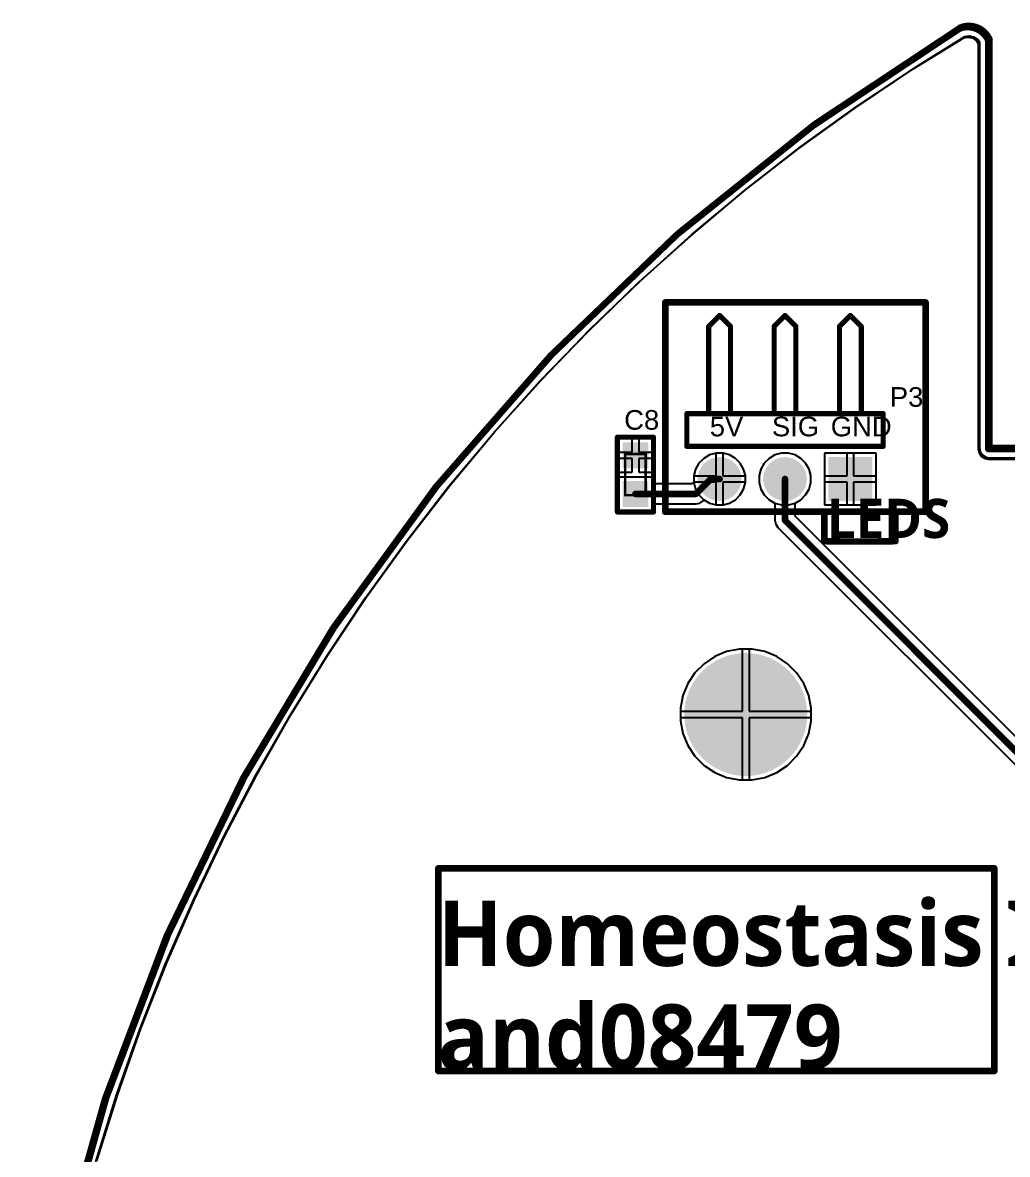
# Model space of a CAD drawing. Header units: inches. Extents: x 0.02 to 6.01, y 0.01 to 5.6.
# Drawn here: x 0.024 to 1.53, y 3.873 to 5.603 of the extents above; entities that cross this region are included whole.
import ezdxf

# ---------------------------------------------------------------- set-up
doc = ezdxf.new("R2010")
doc.units = ezdxf.units.IN
doc.header["$MEASUREMENT"] = 0
for name, color, linetype in [('Bottom Layer', 5, 'Continuous'), ('Bottom Solder', 6, 'Continuous'), ('Mechanical 13', 56, 'Continuous'), ('Multi-Layer', 9, 'Continuous'), ('Pad Holes', 156, 'Continuous'), ('Top Layer', 1, 'Continuous'), ('Top Overlay', 2, 'Continuous'), ('Top Paste', 8, 'Continuous'), ('Top Solder', 216, 'Continuous'), ('Via Holes', 16, 'Continuous')]:
    doc.layers.add(name, color=color, linetype=linetype)
doc.styles.add('Arial', font='', dxfattribs={"height": 0.2})
doc.styles.add('Segoe UI_Bold', font='', dxfattribs={"height": 0.2})
doc.styles.get('Arial').set_extended_font_data('Arial')
doc.styles.get('Segoe UI_Bold').set_extended_font_data('Segoe UI', bold=True)

# ---------------------------------------------------------------- blocks, each defined once
blk = doc.blocks.new('WCAP_CSST_885382206004_9')
at = {"layer": 'Top Layer'}
for points in [[(-0.0453, 0.0157), (-0.0138, 0.0157), (-0.0138, -0.0157), (-0.0453, -0.0157)], [(0.0138, 0.0157), (0.0453, 0.0157), (0.0453, -0.0157), (0.0138, -0.0157)]]:
    blk.add_hatch(color=1, dxfattribs=at).paths.add_polyline_path(points)
at = {"layer": 'Top Paste'}
for points in [[(-0.0453, 0.0157), (-0.0138, 0.0157), (-0.0138, -0.0157), (-0.0453, -0.0157)], [(0.0138, 0.0157), (0.0453, 0.0157), (0.0453, -0.0157), (0.0138, -0.0157)]]:
    blk.add_hatch(color=8, dxfattribs=at).paths.add_polyline_path(points)
at = {"layer": 'Top Solder'}
for points in [[(-0.0493, 0.0197), (-0.0098, 0.0197), (-0.0098, -0.0197), (-0.0493, -0.0197)], [(0.0098, 0.0197), (0.0493, 0.0197), (0.0493, -0.0197), (0.0098, -0.0197)]]:
    blk.add_hatch(color=216, dxfattribs=at).paths.add_polyline_path(points)
at = {"layer": 'Mechanical 13'}
for points in [[(0.0315, 0.0157, 0.00394, 0.00394, 0), (-0.0315, 0.0157, 0.00394, 0.00394, 0)], [(-0.0315, -0.0157, 0.00394, 0.00394, 0), (-0.0315, 0.0157, 0.00394, 0.00394, 0)], [(0.0315, -0.0157, 0.00394, 0.00394, 0), (0.0315, 0.0157, 0.00394, 0.00394, 0)], [(0.0315, -0.0157, 0.00394, 0.00394, 0), (-0.0315, -0.0157, 0.00394, 0.00394, 0)]]:
    blk.add_lwpolyline(points, format="xyseb", dxfattribs=at)
for points in [[(-0.0325, 0.0157, 0.00197, 0.00197, 1), (-0.0305, 0.0157, 0.00197, 0.00197, 1)], [(-0.0325, 0.0157, 0.00197, 0.00197, 1), (-0.0305, 0.0157, 0.00197, 0.00197, 1)], [(0.0305, 0.0157, 0.00197, 0.00197, 1), (0.0325, 0.0157, 0.00197, 0.00197, 1)], [(0.0305, 0.0157, 0.00197, 0.00197, 1), (0.0325, 0.0157, 0.00197, 0.00197, 1)], [(-0.0325, -0.0157, 0.00197, 0.00197, 1), (-0.0305, -0.0157, 0.00197, 0.00197, 1)], [(-0.0325, -0.0157, 0.00197, 0.00197, 1), (-0.0305, -0.0157, 0.00197, 0.00197, 1)], [(0.0305, -0.0157, 0.00197, 0.00197, 1), (0.0325, -0.0157, 0.00197, 0.00197, 1)], [(0.0305, -0.0157, 0.00197, 0.00197, 1), (0.0325, -0.0157, 0.00197, 0.00197, 1)]]:
    blk.add_lwpolyline(points, format="xyseb", close=True, dxfattribs=at)
at = {"layer": 'Top Overlay'}
for points in [[(0.0571, 0.0276, 0.00787, 0.00787, 0), (-0.0571, 0.0276, 0.00787, 0.00787, 0)], [(-0.0571, -0.0276, 0.00787, 0.00787, 0), (-0.0571, 0.0276, 0.00787, 0.00787, 0)], [(0.0571, -0.0276, 0.00787, 0.00787, 0), (0.0571, 0.0276, 0.00787, 0.00787, 0)], [(0.0571, -0.0276, 0.00787, 0.00787, 0), (-0.0571, -0.0276, 0.00787, 0.00787, 0)]]:
    blk.add_lwpolyline(points, format="xyseb", dxfattribs=at)
for points in [[(-0.0591, 0.0276, 0.00394, 0.00394, 1), (-0.0551, 0.0276, 0.00394, 0.00394, 1)], [(-0.0591, 0.0276, 0.00394, 0.00394, 1), (-0.0551, 0.0276, 0.00394, 0.00394, 1)], [(0.0551, 0.0276, 0.00394, 0.00394, 1), (0.0591, 0.0276, 0.00394, 0.00394, 1)], [(0.0551, 0.0276, 0.00394, 0.00394, 1), (0.0591, 0.0276, 0.00394, 0.00394, 1)], [(-0.0591, -0.0276, 0.00394, 0.00394, 1), (-0.0551, -0.0276, 0.00394, 0.00394, 1)], [(-0.0591, -0.0276, 0.00394, 0.00394, 1), (-0.0551, -0.0276, 0.00394, 0.00394, 1)], [(0.0551, -0.0276, 0.00394, 0.00394, 1), (0.0591, -0.0276, 0.00394, 0.00394, 1)], [(0.0551, -0.0276, 0.00394, 0.00394, 1), (0.0591, -0.0276, 0.00394, 0.00394, 1)]]:
    blk.add_lwpolyline(points, format="xyseb", close=True, dxfattribs=at)
blk = doc.blocks.new('HDR1X3H_15')
at = {"layer": 'Bottom Layer'}
blk.add_hatch(color=5, dxfattribs=at).paths.add_polyline_path([(-0.0295, 0.0295), (0.0295, 0.0295), (0.0295, -0.0295), (-0.0295, -0.0295)])
h = blk.add_hatch(color=5, dxfattribs=at)
edge = h.paths.add_edge_path()
edge.add_arc((0.1, 0), 0.0295, 0, 360)
h = blk.add_hatch(color=5, dxfattribs=at)
edge = h.paths.add_edge_path()
edge.add_arc((0.2, 0), 0.0295, 0, 360)
at = {"layer": 'Bottom Solder'}
blk.add_hatch(color=6, dxfattribs=at).paths.add_polyline_path([(-0.0335, 0.0335), (0.0335, 0.0335), (0.0335, -0.0335), (-0.0335, -0.0335)])
h = blk.add_hatch(color=6, dxfattribs=at)
edge = h.paths.add_edge_path()
edge.add_arc((0.1, 0), 0.0335, 0, 360)
h = blk.add_hatch(color=6, dxfattribs=at)
edge = h.paths.add_edge_path()
edge.add_arc((0.2, 0), 0.0335, 0, 360)
at = {"layer": 'Multi-Layer'}
blk.add_hatch(color=9, dxfattribs=at).paths.add_polyline_path([(-0.0295, 0.0295), (0.0295, 0.0295), (0.0295, -0.0295), (-0.0295, -0.0295)])
h = blk.add_hatch(color=9, dxfattribs=at)
edge = h.paths.add_edge_path()
edge.add_arc((0.1, 0), 0.0295, 0, 360)
h = blk.add_hatch(color=9, dxfattribs=at)
edge = h.paths.add_edge_path()
edge.add_arc((0.2, 0), 0.0295, 0, 360)
at = {"layer": 'Pad Holes'}
h = blk.add_hatch(color=7, dxfattribs=at)
edge = h.paths.add_edge_path()
edge.add_arc((0, 0), 0.0177, 0, 360)
h = blk.add_hatch(color=7, dxfattribs=at)
edge = h.paths.add_edge_path()
edge.add_arc((0.1, 0), 0.0177, 0, 360)
h = blk.add_hatch(color=7, dxfattribs=at)
edge = h.paths.add_edge_path()
edge.add_arc((0.2, 0), 0.0177, 0, 360)
at = {"layer": 'Top Layer'}
blk.add_hatch(color=1, dxfattribs=at).paths.add_polyline_path([(-0.0295, 0.0295), (0.0295, 0.0295), (0.0295, -0.0295), (-0.0295, -0.0295)])
h = blk.add_hatch(color=1, dxfattribs=at)
edge = h.paths.add_edge_path()
edge.add_arc((0.1, 0), 0.0295, 0, 360)
h = blk.add_hatch(color=1, dxfattribs=at)
edge = h.paths.add_edge_path()
edge.add_arc((0.2, 0), 0.0295, 0, 360)
at = {"layer": 'Top Solder'}
blk.add_hatch(color=216, dxfattribs=at).paths.add_polyline_path([(-0.0335, 0.0335), (0.0335, 0.0335), (0.0335, -0.0335), (-0.0335, -0.0335)])
h = blk.add_hatch(color=216, dxfattribs=at)
edge = h.paths.add_edge_path()
edge.add_arc((0.1, 0), 0.0335, 0, 360)
h = blk.add_hatch(color=216, dxfattribs=at)
edge = h.paths.add_edge_path()
edge.add_arc((0.2, 0), 0.0335, 0, 360)
at = {"layer": 'Top Overlay'}
for points in [[(0.25, -0.05, 0.00787, 0.00787, 0), (-0.05, -0.05, 0.00787, 0.00787, 0)], [(-0.05, -0.05, 0.00787, 0.00787, 0), (-0.05, -0.1, 0.00787, 0.00787, 0)], [(0.25, -0.05, 0.00787, 0.00787, 0), (0.25, -0.1, 0.00787, 0.00787, 0)], [(0.25, -0.1, 0.00787, 0.00787, 0), (-0.05, -0.1, 0.00787, 0.00787, 0)], [(-0.0167, -0.1, 0.00787, 0.00787, 0), (-0.0167, -0.2333, 0.00787, 0.00787, 0)], [(0.0167, -0.1, 0.00787, 0.00787, 0), (0.0167, -0.2333, 0.00787, 0.00787, 0)], [(0.0833, -0.1, 0.00787, 0.00787, 0), (0.0833, -0.2333, 0.00787, 0.00787, 0)], [(0.1167, -0.1, 0.00787, 0.00787, 0), (0.1167, -0.2333, 0.00787, 0.00787, 0)], [(0.1833, -0.1, 0.00787, 0.00787, 0), (0.1833, -0.2333, 0.00787, 0.00787, 0)], [(0.2167, -0.1, 0.00787, 0.00787, 0), (0.2167, -0.2333, 0.00787, 0.00787, 0)], [(0, -0.25, 0.00787, 0.00787, 0), (-0.0167, -0.2333, 0.00787, 0.00787, 0)], [(0.0167, -0.2333, 0.00787, 0.00787, 0), (0, -0.25, 0.00787, 0.00787, 0)], [(0.1, -0.25, 0.00787, 0.00787, 0), (0.0833, -0.2333, 0.00787, 0.00787, 0)], [(0.1167, -0.2333, 0.00787, 0.00787, 0), (0.1, -0.25, 0.00787, 0.00787, 0)], [(0.2, -0.25, 0.00787, 0.00787, 0), (0.1833, -0.2333, 0.00787, 0.00787, 0)], [(0.2167, -0.2333, 0.00787, 0.00787, 0), (0.2, -0.25, 0.00787, 0.00787, 0)]]:
    blk.add_lwpolyline(points, format="xyseb", dxfattribs=at)
for points in [[(-0.052, -0.05, 0.00394, 0.00394, 1), (-0.048, -0.05, 0.00394, 0.00394, 1)], [(-0.052, -0.05, 0.00394, 0.00394, 1), (-0.048, -0.05, 0.00394, 0.00394, 1)], [(0.248, -0.05, 0.00394, 0.00394, 1), (0.252, -0.05, 0.00394, 0.00394, 1)], [(0.248, -0.05, 0.00394, 0.00394, 1), (0.252, -0.05, 0.00394, 0.00394, 1)], [(-0.052, -0.1, 0.00394, 0.00394, 1), (-0.048, -0.1, 0.00394, 0.00394, 1)], [(-0.052, -0.1, 0.00394, 0.00394, 1), (-0.048, -0.1, 0.00394, 0.00394, 1)], [(-0.0186, -0.1, 0.00394, 0.00394, 1), (-0.0147, -0.1, 0.00394, 0.00394, 1)], [(0.0147, -0.1, 0.00394, 0.00394, 1), (0.0186, -0.1, 0.00394, 0.00394, 1)], [(0.0814, -0.1, 0.00394, 0.00394, 1), (0.0853, -0.1, 0.00394, 0.00394, 1)], [(0.1147, -0.1, 0.00394, 0.00394, 1), (0.1186, -0.1, 0.00394, 0.00394, 1)], [(0.1814, -0.1, 0.00394, 0.00394, 1), (0.1853, -0.1, 0.00394, 0.00394, 1)], [(0.2147, -0.1, 0.00394, 0.00394, 1), (0.2186, -0.1, 0.00394, 0.00394, 1)], [(0.248, -0.1, 0.00394, 0.00394, 1), (0.252, -0.1, 0.00394, 0.00394, 1)], [(0.248, -0.1, 0.00394, 0.00394, 1), (0.252, -0.1, 0.00394, 0.00394, 1)], [(-0.0186, -0.2333, 0.00394, 0.00394, 1), (-0.0147, -0.2333, 0.00394, 0.00394, 1)], [(-0.0186, -0.2333, 0.00394, 0.00394, 1), (-0.0147, -0.2333, 0.00394, 0.00394, 1)], [(0.0147, -0.2333, 0.00394, 0.00394, 1), (0.0186, -0.2333, 0.00394, 0.00394, 1)], [(0.0147, -0.2333, 0.00394, 0.00394, 1), (0.0186, -0.2333, 0.00394, 0.00394, 1)], [(0.0814, -0.2333, 0.00394, 0.00394, 1), (0.0853, -0.2333, 0.00394, 0.00394, 1)], [(0.0814, -0.2333, 0.00394, 0.00394, 1), (0.0853, -0.2333, 0.00394, 0.00394, 1)], [(0.1147, -0.2333, 0.00394, 0.00394, 1), (0.1186, -0.2333, 0.00394, 0.00394, 1)], [(0.1147, -0.2333, 0.00394, 0.00394, 1), (0.1186, -0.2333, 0.00394, 0.00394, 1)], [(0.1814, -0.2333, 0.00394, 0.00394, 1), (0.1853, -0.2333, 0.00394, 0.00394, 1)], [(0.1814, -0.2333, 0.00394, 0.00394, 1), (0.1853, -0.2333, 0.00394, 0.00394, 1)], [(0.2147, -0.2333, 0.00394, 0.00394, 1), (0.2186, -0.2333, 0.00394, 0.00394, 1)], [(0.2147, -0.2333, 0.00394, 0.00394, 1), (0.2186, -0.2333, 0.00394, 0.00394, 1)], [(-0.002, -0.25, 0.00394, 0.00394, 1), (0.002, -0.25, 0.00394, 0.00394, 1)], [(-0.002, -0.25, 0.00394, 0.00394, 1), (0.002, -0.25, 0.00394, 0.00394, 1)], [(0.098, -0.25, 0.00394, 0.00394, 1), (0.102, -0.25, 0.00394, 0.00394, 1)], [(0.098, -0.25, 0.00394, 0.00394, 1), (0.102, -0.25, 0.00394, 0.00394, 1)], [(0.198, -0.25, 0.00394, 0.00394, 1), (0.202, -0.25, 0.00394, 0.00394, 1)], [(0.198, -0.25, 0.00394, 0.00394, 1), (0.202, -0.25, 0.00394, 0.00394, 1)]]:
    blk.add_lwpolyline(points, format="xyseb", close=True, dxfattribs=at)

msp = doc.modelspace()

# ---------------------------------------------------------------- hatches: boundary and pattern name
at = {"layer": 'Bottom Layer'}
h = msp.add_hatch(color=5, dxfattribs=at)
edge = h.paths.add_edge_path()
edge.add_arc((1.13, 4.545), 0.09, 0, 360)
at = {"layer": 'Bottom Solder'}
h = msp.add_hatch(color=6, dxfattribs=at)
edge = h.paths.add_edge_path()
edge.add_arc((1.13, 4.545), 0.094, 0, 360)
at = {"layer": 'Top Layer'}
h = msp.add_hatch(color=1, dxfattribs=at)
edge = h.paths.add_edge_path()
edge.add_arc((1.13, 4.545), 0.09, 0, 360)
at = {"layer": 'Top Solder'}
h = msp.add_hatch(color=216, dxfattribs=at)
edge = h.paths.add_edge_path()
edge.add_arc((1.13, 4.545), 0.094, 0, 360)
at = {"layer": 'Via Holes'}
h = msp.add_hatch(color=7, dxfattribs=at)
edge = h.paths.add_edge_path()
edge.add_arc((1.13, 4.545), 0.06, 0, 360)

# ---------------------------------------------------------------- linework, layer by layer
at = {"layer": 'Bottom Layer'}
for p, q in [((1.3889, 5.5342), (1.4652, 5.5814)), ((1.4652, 5.5814), (1.4712, 5.5826)), ((1.4712, 5.5826), (1.4785, 5.5811)), ((1.4785, 5.5811), (1.4848, 5.5769)), ((1.4848, 5.5769), (1.4875, 5.5729)), ((1.4875, 5.5729), (1.4875, 4.9527)), ((1.3002, 5.475), (1.3889, 5.5342)), ((1.2138, 5.4126), (1.3002, 5.475)), ((1.1296, 5.3472), (1.2138, 5.4126)), ((1.0477, 5.2789), (1.1296, 5.3472)), ((0.9684, 5.2076), (1.0477, 5.2789)), ((0.8917, 5.1336), (0.9684, 5.2076)), ((0.8177, 5.0568), (0.8917, 5.1336)), ((0.7464, 4.9775), (0.8177, 5.0568)), ((0.678, 4.8957), (0.7464, 4.9775)), ((1.4875, 4.9527), (1.4886, 4.9469)), ((1.0657, 4.9366), (1.0584, 4.9293)), ((1.0747, 4.9418), (1.0657, 4.9366)), ((1.0848, 4.9445), (1.0747, 4.9418)), ((1.085, 4.9445), (1.0848, 4.9445)), ((1.085, 4.91), (1.085, 4.9445)), ((1.0952, 4.9445), (1.095, 4.9445)), ((1.095, 4.9445), (1.095, 4.91)), ((1.1053, 4.9418), (1.0952, 4.9445)), ((1.1143, 4.9366), (1.1053, 4.9418)), ((1.1216, 4.9293), (1.1143, 4.9366)), ((1.1657, 4.9366), (1.1584, 4.9293)), ((1.1747, 4.9418), (1.1657, 4.9366)), ((1.1848, 4.9445), (1.1747, 4.9418)), ((1.1952, 4.9445), (1.1848, 4.9445)), ((1.2053, 4.9418), (1.1952, 4.9445)), ((1.2143, 4.9366), (1.2053, 4.9418)), ((1.2216, 4.9293), (1.2143, 4.9366)), ((1.3295, 4.9445), (1.2505, 4.9445)), ((1.2505, 4.9445), (1.2505, 4.8655)), ((1.3295, 4.8655), (1.3295, 4.9445)), ((1.4886, 4.9469), (1.492, 4.9419)), ((1.492, 4.9419), (1.4969, 4.9386)), ((1.4969, 4.9386), (1.5028, 4.9374)), ((1.5028, 4.9374), (4.5028, 4.9374)), ((1.0532, 4.9203), (1.0505, 4.9102)), ((1.0584, 4.9293), (1.0532, 4.9203)), ((1.1268, 4.9203), (1.1216, 4.9293)), ((1.1295, 4.9102), (1.1268, 4.9203)), ((1.1532, 4.9203), (1.1505, 4.9102)), ((1.1584, 4.9293), (1.1532, 4.9203)), ((1.2268, 4.9203), (1.2216, 4.9293)), ((1.2295, 4.9102), (1.2268, 4.9203)), ((1.0505, 4.9102), (1.0505, 4.91)), ((1.0505, 4.91), (1.085, 4.91)), ((1.085, 4.9), (1.0505, 4.9)), ((1.0505, 4.9), (1.0505, 4.8998)), ((1.0505, 4.8998), (1.0532, 4.8897)), ((1.085, 4.8655), (1.085, 4.9)), ((1.095, 4.91), (1.1295, 4.91)), ((1.1295, 4.9), (1.095, 4.9)), ((1.095, 4.9), (1.095, 4.8655)), ((1.1268, 4.8897), (1.1295, 4.8998)), ((1.1295, 4.91), (1.1295, 4.9102)), ((1.1295, 4.8998), (1.1295, 4.9)), ((1.1505, 4.9102), (1.1505, 4.8998)), ((1.1505, 4.8998), (1.1532, 4.8897)), ((1.2268, 4.8897), (1.2295, 4.8998)), ((1.2295, 4.8998), (1.2295, 4.9102)), ((0.6126, 4.8115), (0.678, 4.8957)), ((1.0532, 4.8897), (1.0584, 4.8807)), ((1.0584, 4.8807), (1.0657, 4.8734)), ((1.1143, 4.8734), (1.1216, 4.8807)), ((1.1216, 4.8807), (1.1268, 4.8897)), ((1.1532, 4.8897), (1.1584, 4.8807)), ((1.1584, 4.8807), (1.1657, 4.8734)), ((1.2143, 4.8734), (1.2216, 4.8807)), ((1.2216, 4.8807), (1.2268, 4.8897)), ((1.0657, 4.8734), (1.0747, 4.8682)), ((1.0747, 4.8682), (1.0848, 4.8655)), ((1.0848, 4.8655), (1.085, 4.8655)), ((1.095, 4.8655), (1.0952, 4.8655)), ((1.0952, 4.8655), (1.1053, 4.8682)), ((1.1053, 4.8682), (1.1143, 4.8734)), ((1.1657, 4.8734), (1.1747, 4.8682)), ((1.1747, 4.8682), (1.1848, 4.8655)), ((1.1848, 4.8655), (1.1952, 4.8655)), ((1.1952, 4.8655), (1.2053, 4.8682)), ((1.2053, 4.8682), (1.2143, 4.8734)), ((1.2505, 4.8655), (1.3295, 4.8655)), ((0.5503, 4.725), (0.6126, 4.8115)), ((0.491, 4.6364), (0.5503, 4.725)), ((1.1008, 4.6412), (1.0826, 4.6336)), ((1.1202, 4.645), (1.1008, 4.6412)), ((1.1398, 4.645), (1.1202, 4.645)), ((1.1592, 4.6412), (1.1398, 4.645)), ((1.1774, 4.6336), (1.1592, 4.6412)), ((0.435, 4.5456), (0.491, 4.6364)), ((1.0663, 4.6227), (1.0523, 4.6087)), ((1.0826, 4.6336), (1.0663, 4.6227)), ((1.1937, 4.6227), (1.1774, 4.6336)), ((1.2077, 4.6087), (1.1937, 4.6227)), ((1.0523, 4.6087), (1.0414, 4.5924)), ((1.2186, 4.5924), (1.2077, 4.6087)), ((1.0414, 4.5924), (1.0338, 4.5742)), ((1.2262, 4.5742), (1.2186, 4.5924)), ((1.0338, 4.5742), (1.03, 4.5548)), ((1.23, 4.5548), (1.2262, 4.5742)), ((1.03, 4.5548), (1.03, 4.5352)), ((1.23, 4.5352), (1.23, 4.5548)), ((0.3822, 4.453), (0.435, 4.5456)), ((1.03, 4.5352), (1.0338, 4.5158)), ((1.2262, 4.5158), (1.23, 4.5352)), ((1.0338, 4.5158), (1.0414, 4.4976)), ((1.2186, 4.4976), (1.2262, 4.5158)), ((1.0414, 4.4976), (1.0523, 4.4813)), ((1.0523, 4.4813), (1.0663, 4.4673)), ((1.1937, 4.4673), (1.2077, 4.4813)), ((1.2077, 4.4813), (1.2186, 4.4976)), ((1.0663, 4.4673), (1.0826, 4.4564)), ((1.1774, 4.4564), (1.1937, 4.4673)), ((0.3328, 4.3585), (0.3822, 4.453)), ((1.0826, 4.4564), (1.1008, 4.4488)), ((1.1008, 4.4488), (1.1202, 4.445)), ((1.1398, 4.445), (1.1592, 4.4488)), ((1.1592, 4.4488), (1.1774, 4.4564)), ((1.1202, 4.445), (1.1398, 4.445)), ((0.2868, 4.2623), (0.3328, 4.3585)), ((0.2442, 4.1646), (0.2868, 4.2623)), ((0.2052, 4.0653), (0.2442, 4.1646)), ((0.1697, 3.9648), (0.2052, 4.0653)), ((0.1379, 3.863), (0.1697, 3.9648))]:
    msp.add_line(p, q, dxfattribs=at)
for points in [[(0.0311, 3.4393, 0.01, 0.01, -0.226289), (1.4578, 5.5947, 0.01, 0.01, 0)], [(1.4576, 5.5949, 0.01, 0.01, -0.414214), (1.5028, 5.5768, 0.01, 0.01, 0)], [(1.5028, 4.9527, 0.01, 0.01, 0), (1.5028, 5.5768, 0.01, 0.01, 0)], [(1.5028, 4.9527, 0.01, 0.01, 0), (4.5028, 4.9527, 0.01, 0.01, 0)]]:
    msp.add_lwpolyline(points, format="xyseb", dxfattribs=at)
for points in [[(1.4551, 5.5949, 0.005, 0.005, 1), (1.4601, 5.5949, 0.005, 0.005, 1)], [(1.4553, 5.5947, 0.005, 0.005, 1), (1.4603, 5.5947, 0.005, 0.005, 1)], [(1.5003, 5.5768, 0.005, 0.005, 1), (1.5053, 5.5768, 0.005, 0.005, 1)], [(1.5003, 5.5768, 0.005, 0.005, 1), (1.5053, 5.5768, 0.005, 0.005, 1)], [(1.5003, 4.9527, 0.005, 0.005, 1), (1.5053, 4.9527, 0.005, 0.005, 1)], [(1.5003, 4.9527, 0.005, 0.005, 1), (1.5053, 4.9527, 0.005, 0.005, 1)]]:
    msp.add_lwpolyline(points, format="xyseb", close=True, dxfattribs=at)
at = {"layer": 'Top Layer'}
for p, q in [((1.3871, 5.5324), (1.4634, 5.5796)), ((1.4634, 5.5796), (1.4693, 5.5807)), ((1.4693, 5.5807), (1.4767, 5.5793)), ((1.4767, 5.5793), (1.4829, 5.5751)), ((1.4829, 5.5751), (1.4856, 5.571)), ((1.4856, 5.571), (1.4856, 4.9509)), ((1.2984, 5.4732), (1.3871, 5.5324)), ((1.2119, 5.4108), (1.2984, 5.4732)), ((1.1277, 5.3454), (1.2119, 5.4108)), ((1.0459, 5.277), (1.1277, 5.3454)), ((0.9666, 5.2058), (1.0459, 5.277)), ((0.8899, 5.1318), (0.9666, 5.2058)), ((0.8158, 5.055), (0.8899, 5.1318)), ((0.7446, 4.9757), (0.8158, 5.055)), ((0.6762, 4.8939), (0.7446, 4.9757)), ((0.9563, 4.9671), (0.9355, 4.9671)), ((0.9355, 4.9671), (0.9355, 4.9463)), ((0.9563, 4.9463), (0.9563, 4.9671)), ((0.987, 4.9671), (0.9663, 4.9671)), ((0.9663, 4.9671), (0.9663, 4.9463)), ((0.987, 4.9463), (0.987, 4.9671)), ((1.4856, 4.9509), (1.4868, 4.9451)), ((0.9355, 4.9463), (0.9563, 4.9463)), ((0.9563, 4.9363), (0.9355, 4.9363)), ((0.9355, 4.9363), (0.9355, 4.9156)), ((0.9563, 4.9156), (0.9563, 4.9363)), ((0.9663, 4.9463), (0.987, 4.9463)), ((0.987, 4.9363), (0.9663, 4.9363)), ((0.9663, 4.9363), (0.9663, 4.9156)), ((0.987, 4.9156), (0.987, 4.9363)), ((1.0657, 4.9366), (1.0584, 4.9293)), ((1.0747, 4.9418), (1.0657, 4.9366)), ((1.0848, 4.9445), (1.0747, 4.9418)), ((1.0952, 4.9445), (1.0848, 4.9445)), ((1.1053, 4.9418), (1.0952, 4.9445)), ((1.1143, 4.9366), (1.1053, 4.9418)), ((1.1216, 4.9293), (1.1143, 4.9366)), ((1.1657, 4.9366), (1.1584, 4.9293)), ((1.1747, 4.9418), (1.1657, 4.9366)), ((1.1848, 4.9445), (1.1747, 4.9418)), ((1.1952, 4.9445), (1.1848, 4.9445)), ((1.2053, 4.9418), (1.1952, 4.9445)), ((1.2143, 4.9366), (1.2053, 4.9418)), ((1.2216, 4.9293), (1.2143, 4.9366)), ((1.285, 4.9445), (1.2505, 4.9445)), ((1.2505, 4.9445), (1.2505, 4.91)), ((1.285, 4.91), (1.285, 4.9445)), ((1.3295, 4.9445), (1.295, 4.9445)), ((1.295, 4.9445), (1.295, 4.91)), ((1.3295, 4.91), (1.3295, 4.9445)), ((1.4868, 4.9451), (1.4901, 4.9401)), ((1.4901, 4.9401), (1.4951, 4.9368)), ((1.4951, 4.9368), (1.5009, 4.9356)), ((1.5009, 4.9356), (4.5009, 4.9356)), ((0.9355, 4.9156), (0.9563, 4.9156)), ((0.9663, 4.9156), (0.987, 4.9156)), ((1.0532, 4.9203), (1.0505, 4.9102)), ((1.0584, 4.9293), (1.0532, 4.9203)), ((1.1268, 4.9203), (1.1216, 4.9293)), ((1.1295, 4.9102), (1.1268, 4.9203)), ((1.1532, 4.9203), (1.1505, 4.9102)), ((1.1584, 4.9293), (1.1532, 4.9203)), ((1.2268, 4.9203), (1.2216, 4.9293)), ((1.2295, 4.9102), (1.2268, 4.9203)), ((0.987, 4.908), (0.9355, 4.908)), ((0.9355, 4.908), (0.9355, 4.8565)), ((0.987, 4.8976), (0.987, 4.908)), ((1.0477, 4.8976), (0.987, 4.8976)), ((1.0505, 4.9004), (1.0477, 4.8976)), ((1.0505, 4.9102), (1.0505, 4.9004)), ((1.1268, 4.8897), (1.1295, 4.8998)), ((1.1295, 4.8998), (1.1295, 4.9102)), ((1.1505, 4.9102), (1.1505, 4.8998)), ((1.1505, 4.8998), (1.1532, 4.8897)), ((1.2268, 4.8897), (1.2295, 4.8998)), ((1.2295, 4.8998), (1.2295, 4.9102)), ((1.2505, 4.91), (1.285, 4.91)), ((1.285, 4.9), (1.2505, 4.9)), ((1.2505, 4.9), (1.2505, 4.8655)), ((1.285, 4.8655), (1.285, 4.9)), ((1.295, 4.91), (1.3295, 4.91)), ((1.3295, 4.9), (1.295, 4.9)), ((1.295, 4.9), (1.295, 4.8655)), ((1.3295, 4.8655), (1.3295, 4.9)), ((0.6108, 4.8097), (0.6762, 4.8939)), ((1.1143, 4.8734), (1.1216, 4.8807)), ((1.1216, 4.8807), (1.1268, 4.8897)), ((1.1532, 4.8897), (1.1584, 4.8807)), ((1.1584, 4.8807), (1.1657, 4.8734)), ((1.2143, 4.8734), (1.2216, 4.8807)), ((1.2216, 4.8807), (1.2268, 4.8897)), ((0.987, 4.8565), (0.987, 4.867)), ((0.987, 4.867), (1.054, 4.867)), ((1.054, 4.867), (1.0599, 4.8681)), ((1.0599, 4.8681), (1.0648, 4.8715)), ((1.0648, 4.8715), (1.0664, 4.873)), ((1.0664, 4.873), (1.0747, 4.8682)), ((1.0747, 4.8682), (1.0848, 4.8655)), ((1.0848, 4.8655), (1.0952, 4.8655)), ((1.0952, 4.8655), (1.1053, 4.8682)), ((1.1053, 4.8682), (1.1143, 4.8734)), ((1.1657, 4.8734), (1.1747, 4.8682)), ((1.1747, 4.8682), (1.1747, 4.8419)), ((1.2053, 4.8682), (1.2143, 4.8734)), ((1.2053, 4.8482), (1.2053, 4.8682)), ((1.2505, 4.8655), (1.285, 4.8655)), ((1.295, 4.8655), (1.3295, 4.8655)), ((0.9355, 4.8565), (0.987, 4.8565)), ((2.0417, 4.0118), (1.2053, 4.8482)), ((1.1747, 4.8419), (1.1759, 4.836)), ((1.1759, 4.836), (1.1792, 4.8311)), ((1.1792, 4.8311), (2.0201, 3.9902)), ((0.5484, 4.7232), (0.6108, 4.8097)), ((0.4892, 4.6345), (0.5484, 4.7232)), ((1.1008, 4.6412), (1.0826, 4.6336)), ((1.1202, 4.645), (1.1008, 4.6412)), ((1.125, 4.645), (1.1202, 4.645)), ((1.125, 4.55), (1.125, 4.645)), ((1.1398, 4.645), (1.135, 4.645)), ((1.135, 4.645), (1.135, 4.55)), ((1.1592, 4.6412), (1.1398, 4.645)), ((1.1774, 4.6336), (1.1592, 4.6412)), ((0.4331, 4.5438), (0.4892, 4.6345)), ((1.0663, 4.6227), (1.0523, 4.6087)), ((1.0826, 4.6336), (1.0663, 4.6227)), ((1.1937, 4.6227), (1.1774, 4.6336)), ((1.2077, 4.6087), (1.1937, 4.6227)), ((1.0523, 4.6087), (1.0414, 4.5924)), ((1.2186, 4.5924), (1.2077, 4.6087)), ((1.0414, 4.5924), (1.0338, 4.5742)), ((1.2262, 4.5742), (1.2186, 4.5924)), ((1.0338, 4.5742), (1.03, 4.5548)), ((1.23, 4.5548), (1.2262, 4.5742)), ((1.03, 4.5548), (1.03, 4.55)), ((1.03, 4.55), (1.125, 4.55)), ((1.135, 4.55), (1.23, 4.55)), ((1.23, 4.55), (1.23, 4.5548)), ((0.3804, 4.4512), (0.4331, 4.5438)), ((1.125, 4.54), (1.03, 4.54)), ((1.03, 4.54), (1.03, 4.5352)), ((1.03, 4.5352), (1.0338, 4.5158)), ((1.125, 4.445), (1.125, 4.54)), ((1.23, 4.54), (1.135, 4.54)), ((1.135, 4.54), (1.135, 4.445)), ((1.2262, 4.5158), (1.23, 4.5352)), ((1.23, 4.5352), (1.23, 4.54)), ((1.0338, 4.5158), (1.0414, 4.4976)), ((1.2186, 4.4976), (1.2262, 4.5158)), ((1.0414, 4.4976), (1.0523, 4.4813)), ((1.0523, 4.4813), (1.0663, 4.4673)), ((1.1937, 4.4673), (1.2077, 4.4813)), ((1.2077, 4.4813), (1.2186, 4.4976)), ((1.0663, 4.4673), (1.0826, 4.4564)), ((1.1774, 4.4564), (1.1937, 4.4673)), ((0.331, 4.3567), (0.3804, 4.4512)), ((1.0826, 4.4564), (1.1008, 4.4488)), ((1.1008, 4.4488), (1.1202, 4.445)), ((1.1398, 4.445), (1.1592, 4.4488)), ((1.1592, 4.4488), (1.1774, 4.4564)), ((1.1202, 4.445), (1.125, 4.445)), ((1.135, 4.445), (1.1398, 4.445)), ((0.2849, 4.2605), (0.331, 4.3567)), ((0.2424, 4.1628), (0.2849, 4.2605)), ((0.2033, 4.0635), (0.2424, 4.1628)), ((0.1679, 3.963), (0.2033, 4.0635)), ((0.136, 3.8612), (0.1679, 3.963))]:
    msp.add_line(p, q, dxfattribs=at)
for points in [[(0.0292, 3.4375, 0.01, 0.01, -0.226289), (1.4559, 5.5929, 0.01, 0.01, 0)], [(1.4558, 5.5931, 0.01, 0.01, -0.414214), (1.5009, 5.575, 0.01, 0.01, 0)], [(1.5009, 4.9509, 0.01, 0.01, 0), (1.5009, 5.575, 0.01, 0.01, 0)], [(1.5009, 4.9509, 0.01, 0.01, 0), (4.5009, 4.9509, 0.01, 0.01, 0)], [(1.054, 4.8823, 0.01, 0.01, 0), (1.0767, 4.905, 0.01, 0.01, 0)], [(1.0767, 4.905, 0.01, 0.01, 0), (1.09, 4.905, 0.01, 0.01, 0)], [(1.19, 4.8419, 0.01, 0.01, 0), (1.19, 4.905, 0.01, 0.01, 0)], [(0.9613, 4.8823, 0.01, 0.01, 0), (1.054, 4.8823, 0.01, 0.01, 0)], [(1.19, 4.8419, 0.01, 0.01, 0), (2.0569, 3.975, 0.01, 0.01, 0)]]:
    msp.add_lwpolyline(points, format="xyseb", dxfattribs=at)
for points in [[(1.4533, 5.5931, 0.005, 0.005, 1), (1.4583, 5.5931, 0.005, 0.005, 1)], [(1.4534, 5.5929, 0.005, 0.005, 1), (1.4584, 5.5929, 0.005, 0.005, 1)], [(1.4984, 5.575, 0.005, 0.005, 1), (1.5034, 5.575, 0.005, 0.005, 1)], [(1.4984, 5.575, 0.005, 0.005, 1), (1.5034, 5.575, 0.005, 0.005, 1)], [(1.4984, 4.9509, 0.005, 0.005, 1), (1.5034, 4.9509, 0.005, 0.005, 1)], [(1.4984, 4.9509, 0.005, 0.005, 1), (1.5034, 4.9509, 0.005, 0.005, 1)], [(1.0742, 4.905, 0.005, 0.005, 1), (1.0792, 4.905, 0.005, 0.005, 1)], [(1.0742, 4.905, 0.005, 0.005, 1), (1.0792, 4.905, 0.005, 0.005, 1)], [(1.0875, 4.905, 0.005, 0.005, 1), (1.0925, 4.905, 0.005, 0.005, 1)], [(1.1875, 4.905, 0.005, 0.005, 1), (1.1925, 4.905, 0.005, 0.005, 1)], [(0.9588, 4.8823, 0.005, 0.005, 1), (0.9638, 4.8823, 0.005, 0.005, 1)], [(1.0515, 4.8823, 0.005, 0.005, 1), (1.0565, 4.8823, 0.005, 0.005, 1)], [(1.0515, 4.8823, 0.005, 0.005, 1), (1.0565, 4.8823, 0.005, 0.005, 1)], [(1.1875, 4.8419, 0.005, 0.005, 1), (1.1925, 4.8419, 0.005, 0.005, 1)], [(1.1875, 4.8419, 0.005, 0.005, 1), (1.1925, 4.8419, 0.005, 0.005, 1)]]:
    msp.add_lwpolyline(points, format="xyseb", close=True, dxfattribs=at)
at = {"layer": 'Top Overlay'}
for points in [[(1.0069, 4.855, 0.01, 0.01, 0), (1.0069, 5.175, 0.01, 0.01, 0)], [(1.0069, 5.175, 0.01, 0.01, 0), (1.405, 5.175, 0.01, 0.01, 0)], [(1.405, 4.855, 0.01, 0.01, 0), (1.405, 5.175, 0.01, 0.01, 0)], [(1.0069, 4.855, 0.01, 0.01, 0), (1.405, 4.855, 0.01, 0.01, 0)], [(1.25, 4.81, 0.01, 0.01, 0), (1.25, 4.855, 0.01, 0.01, 0)], [(1.3579, 4.85, 0.01, 0.01, 0), (1.3589, 4.8489, 0.01, 0.01, 0)], [(1.3589, 4.81, 0.01, 0.01, 0), (1.3589, 4.8489, 0.01, 0.01, 0)], [(1.25, 4.81, 0.01, 0.01, 0), (1.2757, 4.8096, 0.01, 0.01, 0)], [(1.2757, 4.8096, 0.01, 0.01, 0), (1.3302, 4.8096, 0.01, 0.01, 0)], [(1.3302, 4.8096, 0.01, 0.01, 0), (1.3589, 4.81, 0.01, 0.01, 0)], [(0.66, 4.31, 0.01, 0.01, 0), (1.51, 4.31, 0.01, 0.01, 0)], [(0.66, 4, 0.01, 0.01, 0), (0.66, 4.31, 0.01, 0.01, 0)], [(1.51, 4, 0.01, 0.01, 0), (1.51, 4.31, 0.01, 0.01, 0)], [(0.66, 4, 0.01, 0.01, 0), (1.51, 4, 0.01, 0.01, 0)]]:
    msp.add_lwpolyline(points, format="xyseb", dxfattribs=at)
for points in [[(1.0044, 5.175, 0.005, 0.005, 1), (1.0094, 5.175, 0.005, 0.005, 1)], [(1.0044, 5.175, 0.005, 0.005, 1), (1.0094, 5.175, 0.005, 0.005, 1)], [(1.4025, 5.175, 0.005, 0.005, 1), (1.4075, 5.175, 0.005, 0.005, 1)], [(1.4025, 5.175, 0.005, 0.005, 1), (1.4075, 5.175, 0.005, 0.005, 1)], [(1.0044, 4.855, 0.005, 0.005, 1), (1.0094, 4.855, 0.005, 0.005, 1)], [(1.0044, 4.855, 0.005, 0.005, 1), (1.0094, 4.855, 0.005, 0.005, 1)], [(1.2475, 4.855, 0.005, 0.005, 1), (1.2525, 4.855, 0.005, 0.005, 1)], [(1.3554, 4.85, 0.005, 0.005, 1), (1.3604, 4.85, 0.005, 0.005, 1)], [(1.3564, 4.8489, 0.005, 0.005, 1), (1.3614, 4.8489, 0.005, 0.005, 1)], [(1.3564, 4.8489, 0.005, 0.005, 1), (1.3614, 4.8489, 0.005, 0.005, 1)], [(1.4025, 4.855, 0.005, 0.005, 1), (1.4075, 4.855, 0.005, 0.005, 1)], [(1.4025, 4.855, 0.005, 0.005, 1), (1.4075, 4.855, 0.005, 0.005, 1)], [(1.2475, 4.81, 0.005, 0.005, 1), (1.2525, 4.81, 0.005, 0.005, 1)], [(1.2475, 4.81, 0.005, 0.005, 1), (1.2525, 4.81, 0.005, 0.005, 1)], [(1.2732, 4.8096, 0.005, 0.005, 1), (1.2782, 4.8096, 0.005, 0.005, 1)], [(1.2732, 4.8096, 0.005, 0.005, 1), (1.2782, 4.8096, 0.005, 0.005, 1)], [(1.3277, 4.8096, 0.005, 0.005, 1), (1.3327, 4.8096, 0.005, 0.005, 1)], [(1.3277, 4.8096, 0.005, 0.005, 1), (1.3327, 4.8096, 0.005, 0.005, 1)], [(1.3564, 4.81, 0.005, 0.005, 1), (1.3614, 4.81, 0.005, 0.005, 1)], [(1.3564, 4.81, 0.005, 0.005, 1), (1.3614, 4.81, 0.005, 0.005, 1)], [(0.6575, 4.31, 0.005, 0.005, 1), (0.6625, 4.31, 0.005, 0.005, 1)], [(0.6575, 4.31, 0.005, 0.005, 1), (0.6625, 4.31, 0.005, 0.005, 1)], [(1.5075, 4.31, 0.005, 0.005, 1), (1.5125, 4.31, 0.005, 0.005, 1)], [(1.5075, 4.31, 0.005, 0.005, 1), (1.5125, 4.31, 0.005, 0.005, 1)], [(0.6575, 4, 0.005, 0.005, 1), (0.6625, 4, 0.005, 0.005, 1)], [(0.6575, 4, 0.005, 0.005, 1), (0.6625, 4, 0.005, 0.005, 1)], [(1.5075, 4, 0.005, 0.005, 1), (1.5125, 4, 0.005, 0.005, 1)], [(1.5075, 4, 0.005, 0.005, 1), (1.5125, 4, 0.005, 0.005, 1)]]:
    msp.add_lwpolyline(points, format="xyseb", close=True, dxfattribs=at)

# ---------------------------------------------------------------- block references
for name, p, rotation in [('HDR1X3H_15', (1.29, 4.905), 180), ('WCAP_CSST_885382206004_9', (0.9613, 4.9118), 270)]:
    msp.add_blockref(name, p, dxfattribs=dict(rotation=rotation))

# ---------------------------------------------------------------- texts
for s, height, style, p in [('P3', 0.03, 'Arial', (1.3503, 5.0155)), ('C8', 0.03, 'Arial', (0.9441, 4.9804)), ('LEDS', 0.06, 'Segoe UI_Bold', (1.2538, 4.8148)), ('Homeostasis Interface', 0.1, 'Segoe UI_Bold', (0.6587, 4.1607)), ('and08479', 0.1, 'Segoe UI_Bold', (0.6587, 4.0021))]:
    msp.add_text(s, height=height, dxfattribs=dict(at, style=style)).set_placement(p)
at = {"layer": 'Top Overlay', "style": 'Arial'}
for s, p in [('5V', (1.075, 4.9703)), ('SIG', (1.17, 4.9703)), ('GND', (1.26, 4.9703))]:
    msp.add_text(s, height=0.03, rotation=360, dxfattribs=at).set_placement(p)

doc.saveas('drawing.dxf')
